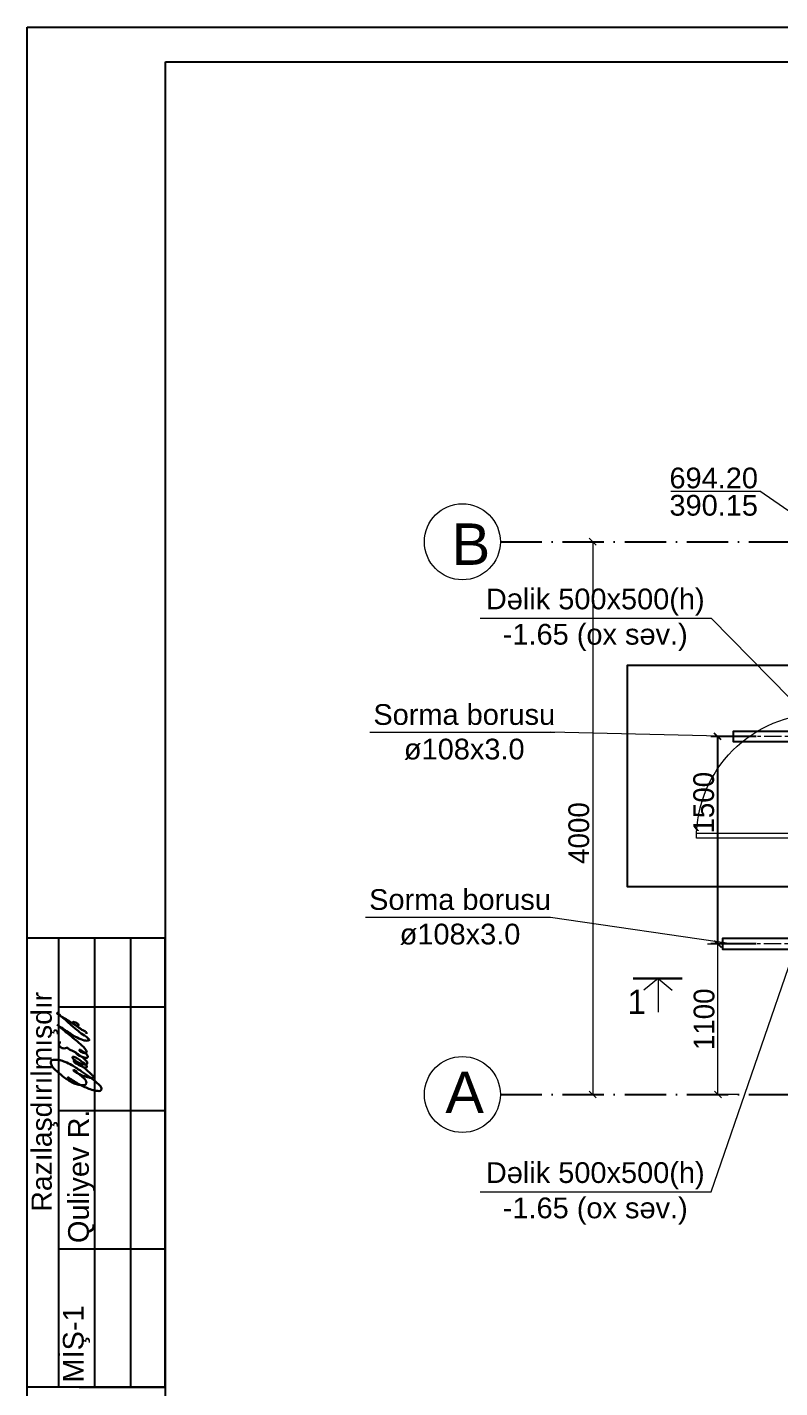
# Model space of a CAD drawing. Header units: millimetres. Extents: x 50754 to 359209, y -241195 to 23895.
# Drawn here: x 129780 to 140677, y -221263 to -201571 of the extents above; entities that cross this region are included whole.
import ezdxf

# ---------------------------------------------------------------- set-up
doc = ezdxf.new("R2010")
doc.units = ezdxf.units.MM
for name, pattern in [('ACAD_ISO10W100', [18, 12, -3, 0, -3]), ('CENTER', [2, 1.25, -0.25, 0.25, -0.25]), ('DUZ', [0])]:
    doc.linetypes.add(name, pattern=pattern)
for name, color, linetype, lineweight in [('33', 7, 'Continuous', 35), ('Layer2', 7, 'Continuous', 13), ('LLLLLLLL', 7, 'Continuous', 30), ('POLYGON', 5, 'DUZ', 90), ('окна', 140, 'Continuous', 9), ('размер', 250, 'Continuous', 5), ('стены', 7, 'Continuous', 30)]:
    doc.layers.add(name, color=color, linetype=linetype, lineweight=lineweight)
doc.layers.add('Lines', color=7, linetype='Continuous')
doc.styles.add('arial', font='arial.ttf', dxfattribs={"height": 300})
doc.styles.add('Arial-300', font='arial.ttf', dxfattribs={"height": 300})
doc.styles.add('ARİAL', font='arial.ttf')
doc.dimstyles.new('ISO-25', dxfattribs={"dimtxt": 300, "dimasz": 100, "dimexe": 100, "dimexo": 300, "dimgap": 50, "dimtad": 1, "dimtxsty": 'Standard', "dimblk": 'OBLIQUE', "dimcen": 2.5, "dimadec": 0, "dimazin": 0, "dimtfac": 1, "dimtmove": 0, "dimatfit": 3, "dimfxl": 1.25, "dimarcsym": 0})
doc.dimstyles.get("Standard").update_dxf_attribs({"dimtxt": 300, "dimasz": 100, "dimexe": 150, "dimexo": 300, "dimgap": 50, "dimtad": 1, "dimdec": 0, "dimlfac": 0.5, "dimzin": 0, "dimdsep": 46, "dimtxsty": 'Standard', "dimblk": 'OBLIQUE', "dimcen": 50, "dimadec": 0, "dimazin": 0, "dimtfac": 1, "dimtdec": 0, "dimtofl": 0, "dimtmove": 0, "dimatfit": 3, "dimfxl": 1, "dimtolj": 1, "dimtzin": 0, "dimlwd": 9, "dimlwe": 9, "dimarcsym": 0})

# ---------------------------------------------------------------- blocks, each defined once
blk = doc.blocks.new('дл')
at = {"layer": 'окна'}
for p, q in [((-9385.2, -1456076.5), (-9422.7, -1456076.5)), ((-9422.7, -1456076.5), (-9422.7, -1456976.5)), ((-9385.2, -1456975.7), (-9385.2, -1456076.5))]:
    blk.add_line(p, q, dxfattribs=at)
for points in [[(-9472.7, -1456101.5), (-9472.7, -1456051.5), (-9422.7, -1456051.5), (-9422.7, -1456101.5)], [(-8522.7, -1456101.5), (-8522.7, -1456051.5), (-8472.7, -1456051.5), (-8472.7, -1456101.5)]]:
    blk.add_lwpolyline(points, close=True, dxfattribs=at)
blk.add_arc((-9422.7, -1456076.5), 900, 269.99965, 359.99973, dxfattribs=at)
blk = doc.blocks.new('_Oblique')
at = {"color": 0, "linetype": 'ByBlock', "lineweight": -2}
blk.add_line((-0.5, -0.5), (0.5, 0.5), dxfattribs=at)
blk = doc.blocks.new('*D67')
at = {"color": 0, "linetype": 'Continuous', "lineweight": 9, "ltscale": 15, "transparency": 16777216}
for p, q in [((137668, -209018), (138118, -209018)), ((137968, -209018), (137968, -217018)), ((137668, -217018), (138118, -217018))]:
    blk.add_line(p, q, dxfattribs=at)
at = {"layer": 'Defpoints', "color": 0, "lineweight": 30, "ltscale": 15, "transparency": 16777216}
for p in [(136920, -209018), (136920, -217018), (137968, -217018)]:
    blk.add_point(p, dxfattribs=at)
at = {"color": 0, "lineweight": 9, "ltscale": 15, "transparency": 16777216, "xscale": 100, "yscale": 100, "zscale": 100}
for p, rotation in [((137968, -209018), 90), ((137968, -217018), 270)]:
    blk.add_blockref('_Oblique', p, dxfattribs=dict(at, rotation=rotation))
at = {"color": 0, "ltscale": 15, "transparency": 16777216, "insert": (137768, -213234), "char_height": 300, "attachment_point": 5, "rotation": 90}
blk.add_mtext('\\A1;4000', dxfattribs=at)
blk = doc.blocks.new('*D70')
at = {"color": 0, "lineweight": -2, "ltscale": 15, "transparency": 16777216}
for p, q in [((140335, -211837), (139677, -211837)), ((139777, -211837), (139777, -214837)), ((140335, -214837), (139677, -214837))]:
    blk.add_line(p, q, dxfattribs=at)
at = {"layer": 'Defpoints', "color": 0, "lineweight": 30, "ltscale": 15, "transparency": 16777216}
for p in [(140635, -211837), (139777, -214837), (140635, -214837)]:
    blk.add_point(p, dxfattribs=at)
at = {"color": 0, "lineweight": -2, "ltscale": 15, "transparency": 16777216, "xscale": 100, "yscale": 100, "zscale": 100}
for p, rotation in [((139777, -211837), 90), ((139777, -214837), 270)]:
    blk.add_blockref('_Oblique', p, dxfattribs=dict(at, rotation=rotation))
at = {"color": 0, "ltscale": 15, "transparency": 16777216, "insert": (139577, -212795), "char_height": 300, "attachment_point": 5, "rotation": 90}
blk.add_mtext('{\\Ftxt|c238;1500}', dxfattribs=at)
blk = doc.blocks.new('*D71')
at = {"color": 0, "linetype": 'Continuous', "lineweight": 9, "ltscale": 15, "transparency": 16777216}
for p, q in [((140082, -214842), (139632, -214842)), ((139782, -217018), (139782, -214842)), ((140082, -217018), (139632, -217018))]:
    blk.add_line(p, q, dxfattribs=at)
at = {"layer": 'Defpoints', "color": 0, "lineweight": 30, "ltscale": 15, "transparency": 16777216}
for p in [(139782, -214842), (141584, -214842), (141584, -217018)]:
    blk.add_point(p, dxfattribs=at)
at = {"color": 0, "lineweight": 9, "ltscale": 15, "transparency": 16777216, "xscale": 100, "yscale": 100, "zscale": 100}
for p, rotation in [((139782, -214842), 90), ((139782, -217018), 270)]:
    blk.add_blockref('_Oblique', p, dxfattribs=dict(at, rotation=rotation))
at = {"color": 0, "ltscale": 15, "transparency": 16777216, "insert": (139582, -215930), "char_height": 300, "attachment_point": 5, "rotation": 90}
blk.add_mtext('\\A1;{\\Ftxt|c238;1100}', dxfattribs=at)
blk = doc.blocks.new('Ramil')
at = {"lineweight": 30}
for points, knots in [([(2194862, 366107), (2194827, 366056), (2194761, 365958), (2194699, 365825), (2194664, 365728), (2194658, 365673), (2194656, 365634), (2194681, 365612), (2194715, 365615), (2194776, 365679), (2194854, 365770), (2194945, 365912), (2195025, 366027), (2195077, 366132), (2195107, 366218), (2195111, 366279), (2195112, 366335), (2195068, 366355), (2195013, 366332), (2194956, 366278), (2194887, 366199), (2194826, 366114), (2194775, 366033), (2194749, 365963), (2194742, 365904), (2194742, 365855), (2194774, 365827), (2194828, 365851), (2194871, 365906), (2194921, 365965), (2194961, 365994), (2194963, 366028), (2194923, 365988), (2194912, 365949), (2194872, 365881), (2194865, 365821), (2194845, 365779), (2194844, 365752), (2194851, 365726), (2194883, 365742), (2194928, 365789), (2194988, 365863), (2195052, 365930), (2195081, 365973), (2195099, 365997), (2195101, 366020), (2195071, 366012), (2195056, 365980), (2195034, 365940), (2195011, 365901), (2195002, 365867), (2194993, 365843), (2195004, 365826), (2195022, 365827), (2195060, 365862), (2195094, 365918), (2195141, 365980), (2195153, 366010), (2195156, 366038), (2195126, 366031), (2195108, 366007), (2195083, 365969), (2195050, 365922), (2195044, 365873), (2195037, 365837), (2195058, 365815), (2195089, 365828), (2195131, 365875), (2195182, 365941), (2195238, 366020), (2195254, 366079), (2195289, 366110), (2195272, 366141), (2195272, 366181), (2195299, 366216), (2195328, 366237), (2195363, 366233), (2195362, 366214), (2195361, 366202)], [0, 0, 0, 0, 33.496667, 64.919698, 80.424452, 89.37392, 95.929397, 100.545896, 105.730752, 112.297616, 147.527421, 173.280387, 204.144189, 224.178603, 238.003441, 252.993619, 259.397865, 265.521752, 275.538902, 290.195711, 308.745472, 332.757742, 347.709231, 361.010782, 373.395509, 380.831222, 386.565847, 393.223047, 409.506941, 425.353489, 434.979045, 436.458376, 440.071449, 453.398233, 468.091627, 479.037609, 486.776194, 492.376752, 494.84575, 498.981676, 506.238381, 535.206392, 548.175622, 557.385775, 563.397453, 564.636539, 568.64233, 575.163643, 584.17996, 593.624175, 599.744091, 603.890724, 606.564468, 609.515996, 612.358556, 634.215419, 646.458386, 651.296069, 654.872092, 658.450424, 664.200858, 672.003001, 683.522818, 694.594426, 699.200829, 702.973563, 708.548492, 714.81026, 738.365849, 753.906674, 767.505787, 771.414259, 777.005788, 784.132745, 792.718098, 799.796942, 803.511627, 808.83793, 808.83793, 808.83793, 808.83793]), ([(2195218, 365992), (2195206, 365984), (2195176, 365962), (2195160, 365908), (2195140, 365864), (2195134, 365829), (2195154, 365807), (2195179, 365824), (2195204, 365837), (2195222, 365878), (2195248, 365895), (2195256, 365941), (2195228, 365926), (2195222, 365896), (2195205, 365866), (2195207, 365836), (2195228, 365826), (2195278, 365855), (2195360, 365945), (2195480, 366091), (2195573, 366204), (2195619, 366259)], [0, 0, 0, 0, 7.755287, 19.728585, 29.463515, 34.815475, 37.9891, 42.712051, 48.964475, 53.248114, 65.802093, 68.515067, 71.035434, 77.965618, 85.765376, 89.65924, 92.666951, 96.688868, 119.179424, 160.442847, 199.737312, 199.737312, 199.737312, 199.737312]), ([(2195617, 366259), (2195605, 366239), (2195569, 366184), (2195503, 366088), (2195435, 365982), (2195389, 365879), (2195384, 365821), (2195394, 365788), (2195435, 365820), (2195461, 365870), (2195540, 365969), (2195609, 366057), (2195700, 366149), (2195725, 366193), (2195803, 366259), (2195777, 366258), (2195768, 366229), (2195734, 366200), (2195709, 366141), (2195670, 366085), (2195642, 366036), (2195614, 365997), (2195595, 365969), (2195607, 365942), (2195630, 365956), (2195647, 365976), (2195655, 366005), (2195660, 366028), (2195644, 366045), (2195617, 366001), (2195598, 365970), (2195562, 365929), (2195539, 365889), (2195522, 365856), (2195506, 365830), (2195491, 365832), (2195483, 365834)], [391.960496, 391.960496, 391.960496, 391.960496, 405.12093, 427.790434, 455.453981, 475.425463, 486.88621, 488.412717, 491.785075, 506.113692, 526.898656, 555.715596, 571.334901, 592.459398, 599.975045, 601.433566, 604.413506, 613.414424, 627.176192, 638.332757, 650.936621, 657.949607, 665.478136, 667.85127, 671.008322, 676.780785, 683.118746, 687.289674, 688.649145, 694.708161, 705.68322, 713.680967, 723.25909, 731.301273, 734.701642, 738.583163, 738.583163, 738.583163, 738.583163])]:
    blk.add_open_spline(points, degree=3, knots=knots, dxfattribs=at)

msp = doc.modelspace()

# ---------------------------------------------------------------- linework, layer by layer
at = {"color": 7, "linetype": 'ACAD_ISO10W100', "lineweight": 25, "ltscale": 50}
for p, q in [((136630.914, -209018.363), (141380.255, -209018.363)), ((136630.914, -217018.165), (151615.315, -217018.203))]:
    msp.add_line(p, q, dxfattribs=at)
at = {"color": 7, "lineweight": 13, "ltscale": 15}
for p, q in [((139685.867, -210123.376), (141367.344, -211836.615)), ((137357.226, -214449.708), (140005.608, -214836.653)), ((139685.867, -218426.169), (140948.876, -214760.266))]:
    msp.add_line(p, q, dxfattribs=at)
at = {"linetype": 'CENTER', "lineweight": 9, "ltscale": 200}
for p, q in [((145102.181, -211836.552), (139756.98, -211836.658)), ((145097.238, -214836.749), (139736.832, -214836.643))]:
    msp.add_line(p, q, dxfattribs=at)
at = {"lineweight": -3}
for p, q in [((129780.313, -221255.804), (129780.313, -214755.804)), ((130240.313, -221255.804), (130240.313, -214755.804)), ((130760.313, -221255.804), (130760.313, -214755.804)), ((131280.313, -221255.804), (131280.313, -214755.804)), ((131780.313, -221255.804), (131780.313, -214755.804))]:
    msp.add_line(p, q, dxfattribs=at)
for p, q in [((131780.313, -214755.804), (129780.313, -214755.804)), ((131780.313, -215755.804), (130240.313, -215755.804)), ((131780.313, -217255.804), (130240.313, -217255.804)), ((131783.495, -219255.804), (130240.313, -219255.804)), ((131780.313, -221255.804), (129780.313, -221255.804)), ((130530.313, -221255.804), (131780.313, -221255.804)), ((130530.313, -221255.804), (131780.313, -221255.804)), ((130530.313, -221255.804), (131780.313, -221255.804))]:
    msp.add_line(p, q)
for points in [[(129781.563, -201570.589), (169781.563, -201570.589), (169781.563, -230270.589), (129781.563, -230270.589)], [(131781.563, -202070.589), (169281.563, -202070.589), (169281.563, -229770.589), (131781.563, -229770.589)]]:
    msp.add_lwpolyline(points, close=True)
at = {"color": 7, "lineweight": 25}
msp.add_lwpolyline([(140869.667, -210808.688), (138469.594, -210808.688), (138469.594, -214008.688), (140869.667, -214008.688)], dxfattribs=at)
at = {"ltscale": 15}
for points in [[(142055.828, -211913.113), (140005.608, -211912.952), (140005.608, -211760.152), (142055.828, -211760.031)], [(142050.834, -214760.183), (139846.918, -214760.349), (139846.918, -214913.149), (142050.834, -214913.273)]]:
    msp.add_lwpolyline(points, dxfattribs=at)
at = {"color": 7, "lineweight": 15}
for centre in [(136080.914, -209018.363), (136080.914, -217018.207)]:
    msp.add_circle(centre, 550, dxfattribs=at)
at = {"layer": '33', "color": 7, "lineweight": 13}
for p, q in [((136341.028, -210123.376), (139685.867, -210123.376)), ((134739.613, -211772.187), (137418.538, -211772.187)), ((134678.301, -214449.708), (137357.226, -214449.708)), ((136341.028, -218426.169), (139685.867, -218426.169))]:
    msp.add_line(p, q, dxfattribs=at)
at = {"layer": '33', "lineweight": 13}
msp.add_line((137357.226, -211770.783), (140233.778, -211836.653), dxfattribs=at)
at = {"layer": 'Layer2', "color": 0}
for p in [(139100.212, -208285.576), (140869.841, -208618.182)]:
    msp.add_line(p, (140389.064, -208285.576), dxfattribs=at)
at = {"layer": 'Lines', "linetype": 'ByBlock'}
msp.add_line((130571.424, -221255.804), (131780.313, -221255.804), dxfattribs=at)
msp.add_line((130571.424, -221255.804), (131780.313, -221255.804), dxfattribs=at)
at = {"layer": 'окна', "color": 0}
for q in [(138706.602, -215510.277), (138913.76, -215827.264), (139120.917, -215510.277)]:
    msp.add_line((138913.76, -215338.256), q, dxfattribs=at)
at = {"layer": 'стены', "color": 0, "lineweight": 30}
msp.add_line((138553.663, -215338.256), (139262.68, -215338.256), dxfattribs=at)

# ---------------------------------------------------------------- block references
at = {"lineweight": 15, "rotation": 90}
msp.add_blockref('Ramil', (496471.046, -2411625.537), dxfattribs=at)
at = {"layer": 'размер', "color": 0, "xscale": -2, "yscale": 2, "zscale": 2, "rotation": 270}
msp.add_blockref('дл', (3053422.724, -194463.306), dxfattribs=at)

# ---------------------------------------------------------------- texts
at = {"lineweight": 15, "width": 2979.91176, "attachment_point": 2, "style": 'Arial-300'}
for s, insert, char_height in [('\\pxsm0.8;694.2{\\fArial|b0|i0|c238|p34;0}', (139720.316, -207944.829), 300), ('\\pxsm0.8;{\\fArial|b0|i0|c238|p34;390.15}', (139720.316, -208340.141), 300), ('\\pxsm0.8;1', (138605.892, -215502.964), 350)]:
    msp.add_mtext(s, dxfattribs=dict(at, insert=insert, char_height=char_height))
at = {"color": 7, "char_height": 300, "width": 4323.88358, "attachment_point": 5, "style": 'arial'}
for s, insert in [('{\\fArial|b0|i0|c238|p34;Dəlik 500x500(h) }', (138005.35, -209891)), ('{\\fArial|b0|i0|c238|p34;-1.65 (ox səv.) }', (138005.35, -210402.142)), ('{\\fArial|b0|i0|c238|p34;Sorma borusu\\P}ø108x3.{\\fArial|b0|i0|c238|p34;0}', (136108.498, -211772.496)), ('{\\fArial|b0|i0|c238|p34;Sorma borusu\\P}ø108x3.{\\fArial|b0|i0|c238|p34;0}', (136047.186, -214450.017)), ('{\\fArial|b0|i0|c238|p34;Dəlik 500x500(h) }', (138005.35, -218193.793)), ('{\\fArial|b0|i0|c238|p34;-1.65 (ox səv.) }', (138005.35, -218704.935))]:
    msp.add_mtext(s, dxfattribs=dict(at, insert=insert))
at = {"linetype": 'ByBlock', "insert": (130034.367, -218711.508), "char_height": 292.5, "width": 2600, "attachment_point": 4, "rotation": 90, "style": 'ARİAL'}
msp.add_mtext('{\\fArial|b0|i0|c238|p34;Razılaşdırılmışdır}', dxfattribs=at)
at = {"insert": (130297.386, -221420.833), "char_height": 300, "width": 3936.0034, "attachment_point": 1, "rotation": 90, "style": 'ARİAL'}
msp.add_mtext(' {\\fArial|b0|i0|c238|p34; }M{\\fArial|b0|i0|c238|p34;İŞ}-1', dxfattribs=at)
at = {"layer": 'LLLLLLLL', "color": 0, "linetype": 'Continuous', "lineweight": 20, "ltscale": 50, "insert": (130372.794, -219168.711), "char_height": 300, "width": 4604.45858, "attachment_point": 1, "rotation": 90, "style": 'ARİAL'}
msp.add_mtext('{\\fArial|b0|i0|c238|p34;Q}uliyev R.', dxfattribs=at)
at = {"layer": 'POLYGON', "color": 7, "lineweight": 25, "char_height": 600, "attachment_point": 7, "style": 'arial'}
for s, insert in [('{\\fArial|b0|i0|c238|p34;B}', (135926.041, -209352.612)), ('A', (135834.585, -217287.532))]:
    msp.add_mtext_dynamic_manual_height_columns(s, width=227.66531, gutter_width=1500, heights=[0], dxfattribs=dict(at, insert=insert))

# ---------------------------------------------------------------- dimensions: what is measured, and where the dimension line sits
at = {"color": 7, "ltscale": 15}
dim = msp.add_linear_dim(base=(137967.891, -217018.363), p1=(136920.27, -209018.363), p2=(136920.27, -217018.363), angle=270, dimstyle='Standard', override={"dimfxl": 300, "dimfxlon": 1}, dxfattribs=at)
dim.commit()
dim.dimension.update_dxf_attribs({"geometry": '*D67', "text_midpoint": (137967.891, -213233.712), "dimtype": 160})
at = {"ltscale": 15}
dim = msp.add_linear_dim(base=(139776.556, -214836.653), p1=(140634.659, -211836.653), p2=(140634.659, -214836.653), angle=270, text='{\\Ftxt|c238;1500}', dimstyle='ISO-25', dxfattribs=at)
dim.commit()
dim.dimension.update_dxf_attribs({"geometry": '*D70', "text_midpoint": (139776.556, -212795.428), "dimtype": 160})
dim = msp.add_linear_dim(base=(139781.708, -214841.804), p1=(141584.484, -217018.176), p2=(141584.484, -214841.804), angle=270, text='{\\Ftxt|c238;1100}', dimstyle='Standard', override={"dimfxl": 300, "dimfxlon": 1}, dxfattribs=at)
dim.commit()
dim.dimension.update_dxf_attribs({"geometry": '*D71', "text_midpoint": (139581.708, -215929.99)})

doc.saveas('drawing.dxf')
